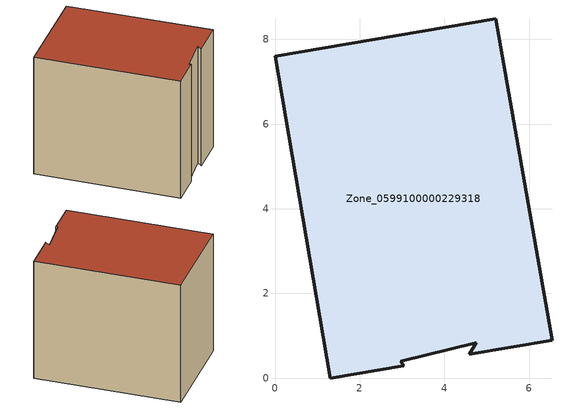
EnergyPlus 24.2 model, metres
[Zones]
Zone_0599100000229318
 floor ground (C_G): 3.04,0.3 1.31,0 0,7.6 5.21,8.48 6.54,0.9 4.59,0.56 4.75,0.84 2.97,0.4 z0
 wall outside (C_F): 6.54,0.9 5.21,8.48 0,7.6 1.31,0 3.04,0.3 2.97,0.4 4.75,0.84 4.59,0.56 6.54,0.9 z0:6.76
 roof outside (C_R): 1.31,0 3.04,0.3 2.97,0.4 4.75,0.84 4.59,0.56 6.54,0.9 5.21,8.48 0,7.6 z6.76
[BUILDING]
Pand.0599100000229318: North Axis=0; Terrain=City; Loads Convergence Tolerance Value=0.04; Temperature Convergence Tolerance Value=0.4; Solar Distribution=FullExterior; Maximum Number of Warmup Days=25; Minimum Number of Warmup Days=1
[Site:Location]
Rotterdam.The.Hague.AP_ZH_NLD Design_Conditions: Latitude=51.96; Longitude=4.45; Time Zone=1; Elevation=-4.5
[SITE:GROUNDTEMPERATURE:BUILDINGSURFACE]
18, 18, 18, 18, 18, 18, 18, 18, 18, 18, 18, 18
[MATERIAL] Thermal Absorptance=0.9; Solar Absorptance=0.7; Visible Absorptance=0.7
Name | Roughness | Thickness | Conductivity | Density | Specific Heat
G.TC.1946 | MediumSmooth | 0.15 | 1 | 540 | 1210
F.TC.1946 | Rough | 0.3 | 0.857143 | 1920 | 840
R.TC.1946 | MediumRough | 0.2 | 0.909091 | 1500 | 1000
[CONSTRUCTION]
C_G: G.TC.1946
C_F: F.TC.1946
C_R: R.TC.1946
[ZONE]
Zone_0599100000229318: Type=1; Multiplier=1; Ceiling Height=Autocalculate; Volume=Autocalculate; Floor Area=autocalculate; Part of Total Floor Area=Yes
[ZONEINFILTRATION:DESIGNFLOWRATE]
Infil_Zone_0599100000229318: Zone or ZoneList or Space or SpaceList=Zone_0599100000229318; Schedule=AlwaysOn; Design Flow Rate Calculation Method=Flow/Area; Flow Rate per Floor Area=0.003; Constant Term Coefficient=1; Temperature Term Coefficient=0; Velocity Term Coefficient=0; Velocity Squared Term Coefficient=0
[HVACTEMPLATE:ZONE:IDEALLOADSAIRSYSTEM]
Zone_0599100000229318: Maximum Heating Supply Air Temperature=50; Minimum Cooling Supply Air Temperature=13; Maximum Heating Supply Air Humidity Ratio=0.0156; Minimum Cooling Supply Air Humidity Ratio=0.0077; Heating Limit=NoLimit; Cooling Limit=NoLimit; Dehumidification Control Type=ConstantSensibleHeatRatio; Cooling Sensible Heat Ratio=0.7; Dehumidification Setpoint=60; Humidification Control Type=None; Humidification Setpoint=30; Outdoor Air Method=None; Outdoor Air Flow Rate per Person=0.00944; Outdoor Air Flow Rate per Zone Floor Area=0; Outdoor Air Flow Rate per Zone=0; Demand Controlled Ventilation Type=None; Outdoor Air Economizer Type=NoEconomizer; Heat Recovery Type=None; Sensible Heat Recovery Effectiveness=0.7; Latent Heat Recovery Effectiveness=0.65
[ZONECONTROL:THERMOSTAT]
ThermostatControl_Zone_0599100000229318: Zone or ZoneList=Zone_0599100000229318; Control Type Schedule=DualSetpointControlType; Control 1=Thermostat_Zone_0599100000229318; Temperature Difference Between Cutout And Setpoint=0
[THERMOSTATSETPOINT:DUALSETPOINT]
Thermostat_Zone_0599100000229318: Heating Setpoint Temperature Schedule=HeatingSetpoint_Zone_0599100000229318; Cooling Setpoint Temperature Schedule=CoolingSetpoint_Zone_0599100000229318
[SCHEDULE:COMPACT]
HeatingSetpoint_Zone_0599100000229318: Through: 12/31, For: AllDays, Until: 24:00, 21
CoolingSetpoint_Zone_0599100000229318: Through: 12/31, For: AllDays, Until: 24:00, 24
DualSetpointControlType: Through: 12/31, For: AllDays, Until: 24:00, 4
AlwaysOn: Through: 12/31, For: AllDays, Until: 24:00, 1
